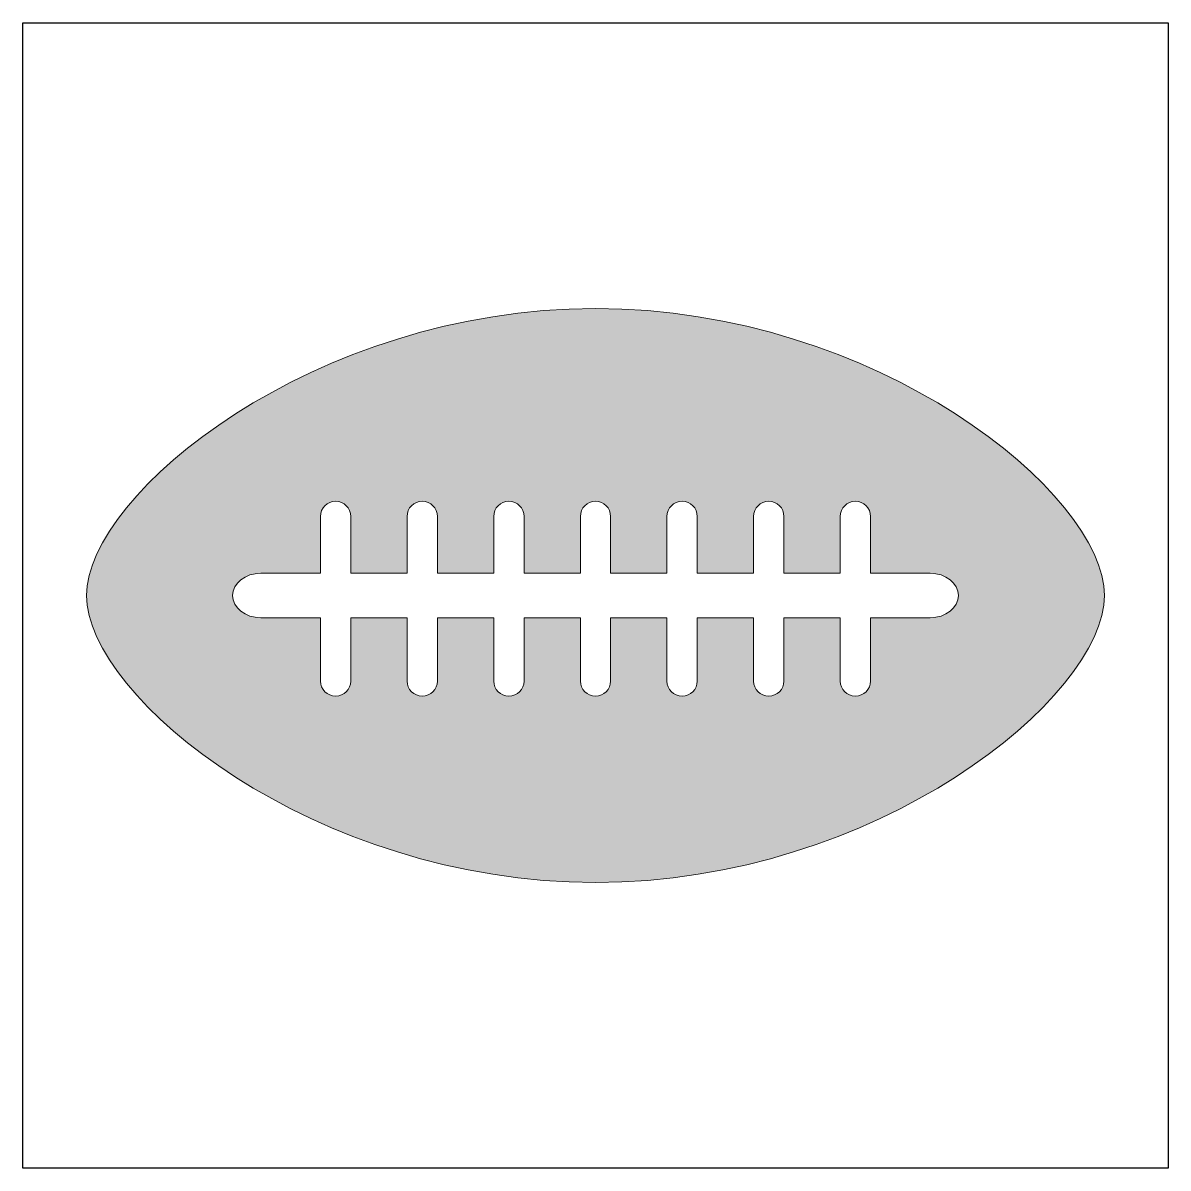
# Model space of a CAD drawing. Header units: inches. Extents: x 0 to 114, y 0 to 114.
import ezdxf

# ---------------------------------------------------------------- set-up
doc = ezdxf.new("R2010")
doc.units = ezdxf.units.IN
doc.header["$MEASUREMENT"] = 0
doc.layers.add('Image Background', color=7, linetype='Continuous')
doc.layers.add('Layer 1', color=7, linetype='Continuous')
picture_1 = doc.add_image_def('image1.png', size_in_pixel=(1350, 1350))

msp = doc.modelspace()

# ---------------------------------------------------------------- hatches: boundary and pattern name
at = {"layer": 'Layer 1', "true_color": 0x262261}
h = msp.add_hatch(color=179, dxfattribs=at)
h.dxf.hatch_style = 2
edge = h.paths.add_edge_path()
edge.add_spline(control_points=[(57.15, 85.79), (29.09, 85.79), (6.35, 67.31), (6.35, 57.15), (6.35, 46.99), (29.09, 28.51), (57.15, 28.51), (85.21, 28.51), (107.95, 46.99), (107.95, 57.15), (107.95, 67.31), (85.21, 85.79), (57.15, 85.79)], knot_values=[0, 0, 0, 0, 1, 1, 1, 2, 2, 2, 3, 3, 3, 4, 4, 4, 4], degree=3, periodic=1)
edge = h.paths.add_edge_path()
edge.add_spline(control_points=[(90.56, 54.93), (90.56, 54.93), (84.6, 54.93), (84.6, 54.93), (84.6, 54.93), (84.6, 48.61), (84.6, 48.61), (84.6, 47.78), (83.93, 47.1), (83.09, 47.1), (82.25, 47.1), (81.58, 47.78), (81.58, 48.61), (81.58, 48.61), (81.58, 54.93), (81.58, 54.93), (81.58, 54.93), (75.96, 54.93), (75.96, 54.93), (75.96, 54.93), (75.96, 48.61), (75.96, 48.61), (75.96, 47.78), (75.28, 47.1), (74.44, 47.1), (73.61, 47.1), (72.93, 47.78), (72.93, 48.61), (72.93, 48.61), (72.93, 54.93), (72.93, 54.93), (72.93, 54.93), (67.31, 54.93), (67.31, 54.93), (67.31, 54.93), (67.31, 48.61), (67.31, 48.61), (67.31, 47.78), (66.63, 47.1), (65.8, 47.1), (64.96, 47.1), (64.28, 47.78), (64.28, 48.61), (64.28, 48.61), (64.28, 54.93), (64.28, 54.93), (64.28, 54.93), (58.66, 54.93), (58.66, 54.93), (58.66, 54.93), (58.66, 48.61), (58.66, 48.61), (58.66, 47.78), (57.99, 47.1), (57.15, 47.1), (56.31, 47.1), (55.64, 47.78), (55.64, 48.61), (55.64, 48.61), (55.64, 54.93), (55.64, 54.93), (55.64, 54.93), (50.02, 54.93), (50.02, 54.93), (50.02, 54.93), (50.02, 48.61), (50.02, 48.61), (50.02, 47.78), (49.34, 47.1), (48.5, 47.1), (47.67, 47.1), (46.99, 47.78), (46.99, 48.61), (46.99, 48.61), (46.99, 54.93), (46.99, 54.93), (46.99, 54.93), (41.37, 54.93), (41.37, 54.93), (41.37, 54.93), (41.37, 48.61), (41.37, 48.61), (41.37, 47.78), (40.69, 47.1), (39.86, 47.1), (39.02, 47.1), (38.34, 47.78), (38.34, 48.61), (38.34, 48.61), (38.34, 54.93), (38.34, 54.93), (38.34, 54.93), (32.72, 54.93), (32.72, 54.93), (32.72, 54.93), (32.72, 48.61), (32.72, 48.61), (32.72, 47.78), (32.05, 47.1), (31.21, 47.1), (30.37, 47.1), (29.7, 47.78), (29.7, 48.61), (29.7, 48.61), (29.7, 54.93), (29.7, 54.93), (29.7, 54.93), (23.74, 54.93), (23.74, 54.93), (22.19, 54.93), (20.93, 55.92), (20.93, 57.15), (20.93, 58.38), (22.19, 59.37), (23.74, 59.37), (23.74, 59.37), (29.7, 59.37), (29.7, 59.37), (29.7, 59.37), (29.7, 65.04), (29.7, 65.04), (29.7, 65.88), (30.37, 66.55), (31.21, 66.55), (32.05, 66.55), (32.72, 65.88), (32.72, 65.04), (32.72, 65.04), (32.72, 59.37), (32.72, 59.37), (32.72, 59.37), (38.34, 59.37), (38.34, 59.37), (38.34, 59.37), (38.34, 65.04), (38.34, 65.04), (38.34, 65.88), (39.02, 66.55), (39.86, 66.55), (40.69, 66.55), (41.37, 65.88), (41.37, 65.04), (41.37, 65.04), (41.37, 59.37), (41.37, 59.37), (41.37, 59.37), (46.99, 59.37), (46.99, 59.37), (46.99, 59.37), (46.99, 65.04), (46.99, 65.04), (46.99, 65.88), (47.67, 66.55), (48.5, 66.55), (49.34, 66.55), (50.02, 65.88), (50.02, 65.04), (50.02, 65.04), (50.02, 59.37), (50.02, 59.37), (50.02, 59.37), (55.64, 59.37), (55.64, 59.37), (55.64, 59.37), (55.64, 65.04), (55.64, 65.04), (55.64, 65.88), (56.31, 66.55), (57.15, 66.55), (57.99, 66.55), (58.66, 65.88), (58.66, 65.04), (58.66, 65.04), (58.66, 59.37), (58.66, 59.37), (58.66, 59.37), (64.28, 59.37), (64.28, 59.37), (64.28, 59.37), (64.28, 65.04), (64.28, 65.04), (64.28, 65.88), (64.96, 66.55), (65.8, 66.55), (66.63, 66.55), (67.31, 65.88), (67.31, 65.04), (67.31, 65.04), (67.31, 59.37), (67.31, 59.37), (67.31, 59.37), (72.93, 59.37), (72.93, 59.37), (72.93, 59.37), (72.93, 65.04), (72.93, 65.04), (72.93, 65.88), (73.61, 66.55), (74.44, 66.55), (75.28, 66.55), (75.96, 65.88), (75.96, 65.04), (75.96, 65.04), (75.96, 59.37), (75.96, 59.37), (75.96, 59.37), (81.58, 59.37), (81.58, 59.37), (81.58, 59.37), (81.58, 65.04), (81.58, 65.04), (81.58, 65.88), (82.25, 66.55), (83.09, 66.55), (83.93, 66.55), (84.6, 65.88), (84.6, 65.04), (84.6, 65.04), (84.6, 59.37), (84.6, 59.37), (84.6, 59.37), (90.56, 59.37), (90.56, 59.37), (92.11, 59.37), (93.37, 58.38), (93.37, 57.15), (93.37, 55.92), (92.11, 54.93), (90.56, 54.93)], knot_values=[0, 0, 0, 0, 1, 1, 1, 2, 2, 2, 3, 3, 3, 4, 4, 4, 5, 5, 5, 6, 6, 6, 7, 7, 7, 8, 8, 8, 9, 9, 9, 10, 10, 10, 11, 11, 11, 12, 12, 12, 13, 13, 13, 14, 14, 14, 15, 15, 15, 16, 16, 16, 17, 17, 17, 18, 18, 18, 19, 19, 19, 20, 20, 20, 21, 21, 21, 22, 22, 22, 23, 23, 23, 24, 24, 24, 25, 25, 25, 26, 26, 26, 27, 27, 27, 28, 28, 28, 29, 29, 29, 30, 30, 30, 31, 31, 31, 32, 32, 32, 33, 33, 33, 34, 34, 34, 35, 35, 35, 36, 36, 36, 37, 37, 37, 38, 38, 38, 39, 39, 39, 40, 40, 40, 41, 41, 41, 42, 42, 42, 43, 43, 43, 44, 44, 44, 45, 45, 45, 46, 46, 46, 47, 47, 47, 48, 48, 48, 49, 49, 49, 50, 50, 50, 51, 51, 51, 52, 52, 52, 53, 53, 53, 54, 54, 54, 55, 55, 55, 56, 56, 56, 57, 57, 57, 58, 58, 58, 59, 59, 59, 60, 60, 60, 61, 61, 61, 62, 62, 62, 63, 63, 63, 64, 64, 64, 65, 65, 65, 66, 66, 66, 67, 67, 67, 68, 68, 68, 69, 69, 69, 70, 70, 70, 71, 71, 71, 72, 72, 72, 73, 73, 73, 74, 74, 74, 75, 75, 75, 76, 76, 76, 76], degree=3, periodic=1)

# ---------------------------------------------------------------- linework, layer by layer
at = {"layer": 'Layer 1', "lineweight": 0}
for points, knots in [([(57.15, 85.79), (29.09, 85.79), (6.35, 67.31), (6.35, 57.15), (6.35, 46.99), (29.09, 28.51), (57.15, 28.51), (85.21, 28.51), (107.95, 46.99), (107.95, 57.15), (107.95, 67.31), (85.21, 85.79), (57.15, 85.79)], [0, 0, 0, 0, 1, 1, 1, 2, 2, 2, 3, 3, 3, 4, 4, 4, 4]), ([(90.56, 54.93), (90.56, 54.93), (84.6, 54.93), (84.6, 54.93), (84.6, 54.93), (84.6, 48.61), (84.6, 48.61), (84.6, 47.78), (83.93, 47.1), (83.09, 47.1), (82.25, 47.1), (81.58, 47.78), (81.58, 48.61), (81.58, 48.61), (81.58, 54.93), (81.58, 54.93), (81.58, 54.93), (75.96, 54.93), (75.96, 54.93), (75.96, 54.93), (75.96, 48.61), (75.96, 48.61), (75.96, 47.78), (75.28, 47.1), (74.44, 47.1), (73.61, 47.1), (72.93, 47.78), (72.93, 48.61), (72.93, 48.61), (72.93, 54.93), (72.93, 54.93), (72.93, 54.93), (67.31, 54.93), (67.31, 54.93), (67.31, 54.93), (67.31, 48.61), (67.31, 48.61), (67.31, 47.78), (66.63, 47.1), (65.8, 47.1), (64.96, 47.1), (64.28, 47.78), (64.28, 48.61), (64.28, 48.61), (64.28, 54.93), (64.28, 54.93), (64.28, 54.93), (58.66, 54.93), (58.66, 54.93), (58.66, 54.93), (58.66, 48.61), (58.66, 48.61), (58.66, 47.78), (57.99, 47.1), (57.15, 47.1), (56.31, 47.1), (55.64, 47.78), (55.64, 48.61), (55.64, 48.61), (55.64, 54.93), (55.64, 54.93), (55.64, 54.93), (50.02, 54.93), (50.02, 54.93), (50.02, 54.93), (50.02, 48.61), (50.02, 48.61), (50.02, 47.78), (49.34, 47.1), (48.5, 47.1), (47.67, 47.1), (46.99, 47.78), (46.99, 48.61), (46.99, 48.61), (46.99, 54.93), (46.99, 54.93), (46.99, 54.93), (41.37, 54.93), (41.37, 54.93), (41.37, 54.93), (41.37, 48.61), (41.37, 48.61), (41.37, 47.78), (40.69, 47.1), (39.86, 47.1), (39.02, 47.1), (38.34, 47.78), (38.34, 48.61), (38.34, 48.61), (38.34, 54.93), (38.34, 54.93), (38.34, 54.93), (32.72, 54.93), (32.72, 54.93), (32.72, 54.93), (32.72, 48.61), (32.72, 48.61), (32.72, 47.78), (32.05, 47.1), (31.21, 47.1), (30.37, 47.1), (29.7, 47.78), (29.7, 48.61), (29.7, 48.61), (29.7, 54.93), (29.7, 54.93), (29.7, 54.93), (23.74, 54.93), (23.74, 54.93), (22.19, 54.93), (20.93, 55.92), (20.93, 57.15), (20.93, 58.38), (22.19, 59.37), (23.74, 59.37), (23.74, 59.37), (29.7, 59.37), (29.7, 59.37), (29.7, 59.37), (29.7, 65.04), (29.7, 65.04), (29.7, 65.88), (30.37, 66.55), (31.21, 66.55), (32.05, 66.55), (32.72, 65.88), (32.72, 65.04), (32.72, 65.04), (32.72, 59.37), (32.72, 59.37), (32.72, 59.37), (38.34, 59.37), (38.34, 59.37), (38.34, 59.37), (38.34, 65.04), (38.34, 65.04), (38.34, 65.88), (39.02, 66.55), (39.86, 66.55), (40.69, 66.55), (41.37, 65.88), (41.37, 65.04), (41.37, 65.04), (41.37, 59.37), (41.37, 59.37), (41.37, 59.37), (46.99, 59.37), (46.99, 59.37), (46.99, 59.37), (46.99, 65.04), (46.99, 65.04), (46.99, 65.88), (47.67, 66.55), (48.5, 66.55), (49.34, 66.55), (50.02, 65.88), (50.02, 65.04), (50.02, 65.04), (50.02, 59.37), (50.02, 59.37), (50.02, 59.37), (55.64, 59.37), (55.64, 59.37), (55.64, 59.37), (55.64, 65.04), (55.64, 65.04), (55.64, 65.88), (56.31, 66.55), (57.15, 66.55), (57.99, 66.55), (58.66, 65.88), (58.66, 65.04), (58.66, 65.04), (58.66, 59.37), (58.66, 59.37), (58.66, 59.37), (64.28, 59.37), (64.28, 59.37), (64.28, 59.37), (64.28, 65.04), (64.28, 65.04), (64.28, 65.88), (64.96, 66.55), (65.8, 66.55), (66.63, 66.55), (67.31, 65.88), (67.31, 65.04), (67.31, 65.04), (67.31, 59.37), (67.31, 59.37), (67.31, 59.37), (72.93, 59.37), (72.93, 59.37), (72.93, 59.37), (72.93, 65.04), (72.93, 65.04), (72.93, 65.88), (73.61, 66.55), (74.44, 66.55), (75.28, 66.55), (75.96, 65.88), (75.96, 65.04), (75.96, 65.04), (75.96, 59.37), (75.96, 59.37), (75.96, 59.37), (81.58, 59.37), (81.58, 59.37), (81.58, 59.37), (81.58, 65.04), (81.58, 65.04), (81.58, 65.88), (82.25, 66.55), (83.09, 66.55), (83.93, 66.55), (84.6, 65.88), (84.6, 65.04), (84.6, 65.04), (84.6, 59.37), (84.6, 59.37), (84.6, 59.37), (90.56, 59.37), (90.56, 59.37), (92.11, 59.37), (93.37, 58.38), (93.37, 57.15), (93.37, 55.92), (92.11, 54.93), (90.56, 54.93)], [0, 0, 0, 0, 1, 1, 1, 2, 2, 2, 3, 3, 3, 4, 4, 4, 5, 5, 5, 6, 6, 6, 7, 7, 7, 8, 8, 8, 9, 9, 9, 10, 10, 10, 11, 11, 11, 12, 12, 12, 13, 13, 13, 14, 14, 14, 15, 15, 15, 16, 16, 16, 17, 17, 17, 18, 18, 18, 19, 19, 19, 20, 20, 20, 21, 21, 21, 22, 22, 22, 23, 23, 23, 24, 24, 24, 25, 25, 25, 26, 26, 26, 27, 27, 27, 28, 28, 28, 29, 29, 29, 30, 30, 30, 31, 31, 31, 32, 32, 32, 33, 33, 33, 34, 34, 34, 35, 35, 35, 36, 36, 36, 37, 37, 37, 38, 38, 38, 39, 39, 39, 40, 40, 40, 41, 41, 41, 42, 42, 42, 43, 43, 43, 44, 44, 44, 45, 45, 45, 46, 46, 46, 47, 47, 47, 48, 48, 48, 49, 49, 49, 50, 50, 50, 51, 51, 51, 52, 52, 52, 53, 53, 53, 54, 54, 54, 55, 55, 55, 56, 56, 56, 57, 57, 57, 58, 58, 58, 59, 59, 59, 60, 60, 60, 61, 61, 61, 62, 62, 62, 63, 63, 63, 64, 64, 64, 65, 65, 65, 66, 66, 66, 67, 67, 67, 68, 68, 68, 69, 69, 69, 70, 70, 70, 71, 71, 71, 72, 72, 72, 73, 73, 73, 74, 74, 74, 75, 75, 75, 76, 76, 76, 76])]:
    msp.add_open_spline(points, degree=3, knots=knots, dxfattribs=at)

# ---------------------------------------------------------------- pictures from other files: only their frames are drawn
at = {"layer": 'Image Background'}
image = msp.add_image(picture_1, insert=(0, 0), size_in_units=(114.3, 114.3), dxfattribs=at)

doc.saveas('drawing.dxf')
